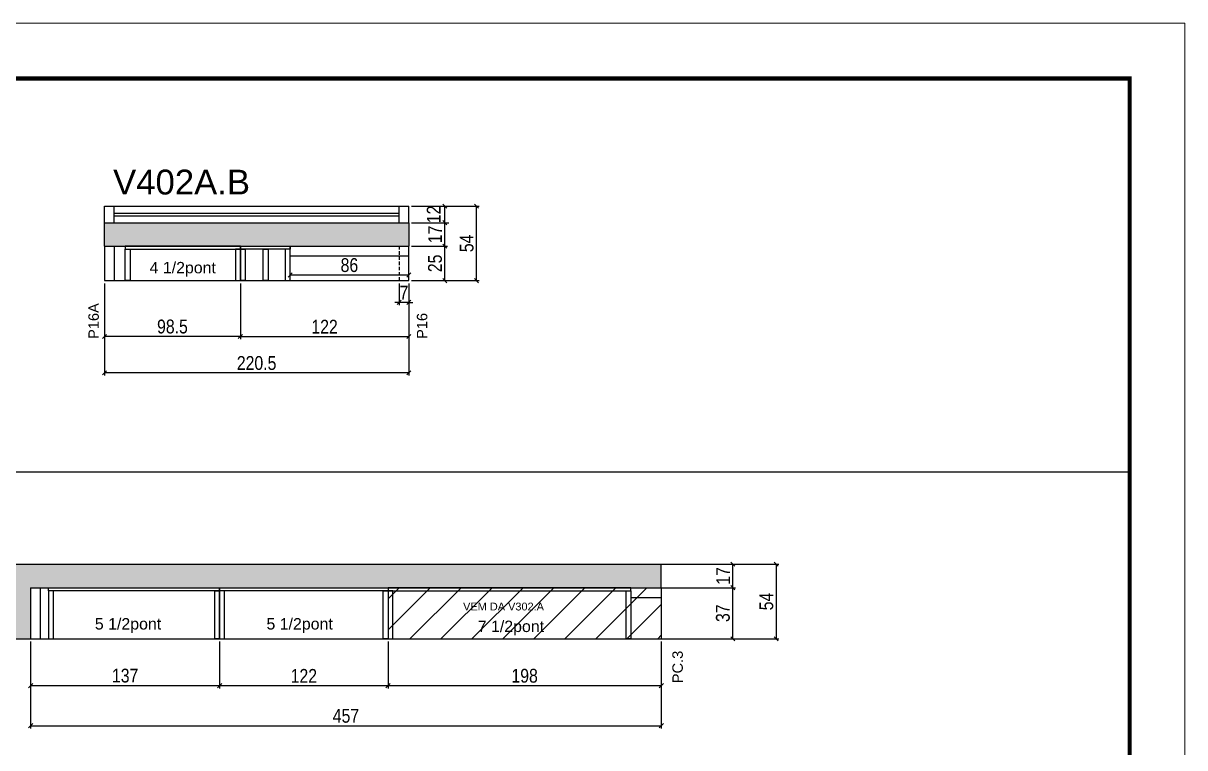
# Model space of a CAD drawing. Extents: x -3394 to 16474, y -5031 to 14397.
# Drawn here: x 9670 to 10512, y 12723 to 13248 of the extents above; entities that cross this region are included whole.
import ezdxf

# ---------------------------------------------------------------- set-up
doc = ezdxf.new("R2010")
doc.units = 0
doc.linetypes.add('DASHED', pattern=[0.75, 0.5, -0.25])
doc.linetypes.add('HIDDEN', pattern=[0.375, 0.25, -0.125])
doc.layers.get('0').update_dxf_attribs({"linetype": 'CONTINUOUS'})
doc.layers.get('Defpoints').update_dxf_attribs({"linetype": 'CONTINUOUS'})
for name, color, linetype in [('COTA', 241, 'CONTINUOUS'), ('NOMENCLATURA', 7, 'CONTINUOUS'), ('Painéis', 200, 'CONTINUOUS'), ('PONTALETE', 7, 'CONTINUOUS'), ('SARR_2.2x7', 40, 'CONTINUOUS'), ('SARR_3.5x7', 81, 'CONTINUOUS'), ('SARR_EDITAR', 141, 'CONTINUOUS')]:
    doc.layers.add(name, color=color, linetype=linetype)
for name, color, linetype, lineweight in [('Folhas', 255, 'CONTINUOUS', 9), ('REAPROVEITAMENTO', 251, 'CONTINUOUS', 9), ('SARRAFO DE PRESSAO', 251, 'DASHED', 9)]:
    doc.layers.add(name, color=color, linetype=linetype, lineweight=lineweight)
doc.styles.add('ARIAL', font='arial.ttf')
doc.styles.add('COTA TECNICA', font='techl___.ttf', dxfattribs={"height": 10})
doc.dimstyles.new('PAINEL', dxfattribs={"dimtxt": 10, "dimasz": 3, "dimexe": 3, "dimexo": 3, "dimgap": 3, "dimtad": 1, "dimdec": 1, "dimzin": 12, "dimdsep": 46, "dimtxsty": 'COTA TECNICA', "dimblk1": 'OBLIQUE', "dimblk2": 'OBLIQUE', "dimsah": 1, "dimcen": 0.9, "dimclrd": 4, "dimclre": 4, "dimclrt": 240, "dimadec": 1, "dimazin": 3, "dimtfac": 1, "dimtdec": 1, "dimtmove": 0, "dimatfit": 3, "dimfxl": 1, "dimtolj": 1, "dimtzin": 12, "dimarcsym": 0})

# ---------------------------------------------------------------- blocks, each defined once
blk = doc.blocks.new('9999999999')
at = {"layer": 'Folhas'}
blk.add_lwpolyline([(98138.98, 34190.21), (99623.98, 34190.21), (99623.98, 35240.21), (98138.98, 35240.21)], close=True, dxfattribs=at)
at = {"layer": 'Folhas', "color": 30, "const_width": 3}
blk.add_lwpolyline([(98213.98, 34230.21), (99583.98, 34230.21), (99583.98, 35200.21), (98213.98, 35200.21)], close=True, dxfattribs=at)
blk = doc.blocks.new('_Oblique')
at = {"color": 0, "linetype": 'ByBlock', "lineweight": -2}
blk.add_line((-0.5, -0.5), (0.5, 0.5), dxfattribs=at)
blk = doc.blocks.new('*D163')
at = {"layer": 'COTA', "color": 4, "linetype": 'Continuous', "lineweight": -2, "transparency": 16777216}
for p, q in [((9729.33, 13059.46), (9729.33, 13019.03)), ((9827.83, 13059.46), (9827.83, 13019.03)), ((9827.83, 13021.03), (9729.33, 13021.03))]:
    blk.add_line(p, q, dxfattribs=at)
at = {"layer": 'Defpoints', "color": 0, "linetype": 'Continuous', "transparency": 16777216}
for p in [(9729.33, 13061.46), (9827.83, 13061.46), (9729.33, 13021.03)]:
    blk.add_point(p, dxfattribs=at)
at = {"layer": 'COTA', "color": 4, "linetype": 'Continuous', "lineweight": -2, "transparency": 16777216, "xscale": 3, "yscale": 3, "zscale": 3, "rotation": 180}
blk.add_blockref('_Oblique', (9729.33, 13021.03), dxfattribs=at)
at = {"layer": 'COTA', "color": 4, "linetype": 'Continuous', "lineweight": -2, "transparency": 16777216, "xscale": 3, "yscale": 3, "zscale": 3}
blk.add_blockref('_Oblique', (9827.83, 13021.03), dxfattribs=at)
at = {"layer": 'COTA', "color": 240, "linetype": 'Continuous', "transparency": 16777216, "insert": (9778.58, 13028.16), "char_height": 10, "attachment_point": 5, "style": 'COTA TECNICA'}
blk.add_mtext('\\A1;98.5', dxfattribs=at)
blk = doc.blocks.new('*D164')
at = {"layer": 'COTA', "color": 4, "linetype": 'Continuous', "lineweight": -2, "transparency": 16777216}
for p, q in [((9951.83, 13086.46), (9978, 13086.46)), ((9976, 13061.46), (9976, 13086.46)), ((9951.83, 13061.46), (9978, 13061.46))]:
    blk.add_line(p, q, dxfattribs=at)
at = {"layer": 'Defpoints', "color": 0, "linetype": 'Continuous', "transparency": 16777216}
for p in [(9949.83, 13086.46), (9976, 13086.46), (9949.83, 13061.46)]:
    blk.add_point(p, dxfattribs=at)
at = {"layer": 'COTA', "color": 4, "linetype": 'Continuous', "lineweight": -2, "transparency": 16777216, "xscale": 3, "yscale": 3, "zscale": 3}
for p, rotation in [((9976, 13086.46), 90), ((9976, 13061.46), 270)]:
    blk.add_blockref('_Oblique', p, dxfattribs=dict(at, rotation=rotation))
at = {"layer": 'COTA', "color": 240, "linetype": 'Continuous', "transparency": 16777216, "insert": (9968.89, 13073.96), "char_height": 10, "attachment_point": 5, "rotation": 90, "style": 'COTA TECNICA'}
blk.add_mtext('\\A1;25', dxfattribs=at)
blk = doc.blocks.new('*D165')
at = {"layer": 'COTA', "color": 4, "linetype": 'Continuous', "lineweight": -2, "transparency": 16777216}
for p, q in [((9863.83, 13063.46), (9863.83, 13067.53)), ((9949.83, 13065.53), (9863.83, 13065.53)), ((9949.83, 13063.46), (9949.83, 13067.53))]:
    blk.add_line(p, q, dxfattribs=at)
at = {"layer": 'Defpoints', "color": 0, "linetype": 'Continuous', "transparency": 16777216}
for p in [(9863.83, 13065.53), (9863.83, 13061.46), (9949.83, 13061.46)]:
    blk.add_point(p, dxfattribs=at)
at = {"layer": 'COTA', "color": 4, "linetype": 'Continuous', "lineweight": -2, "transparency": 16777216, "xscale": 3, "yscale": 3, "zscale": 3, "rotation": 180}
blk.add_blockref('_Oblique', (9863.83, 13065.53), dxfattribs=at)
at = {"layer": 'COTA', "color": 4, "linetype": 'Continuous', "lineweight": -2, "transparency": 16777216, "xscale": 3, "yscale": 3, "zscale": 3}
blk.add_blockref('_Oblique', (9949.83, 13065.53), dxfattribs=at)
at = {"layer": 'COTA', "color": 240, "linetype": 'Continuous', "transparency": 16777216, "insert": (9906.83, 13072.65), "char_height": 10, "attachment_point": 5, "style": 'COTA TECNICA'}
blk.add_mtext('\\A1;86', dxfattribs=at)
blk = doc.blocks.new('*D166')
at = {"layer": 'COTA', "color": 4, "linetype": 'Continuous', "lineweight": -2, "transparency": 16777216}
for p, q in [((9951.83, 13103.46), (9978, 13103.46)), ((9976, 13086.46), (9976, 13103.46)), ((9951.83, 13086.46), (9978, 13086.46))]:
    blk.add_line(p, q, dxfattribs=at)
at = {"layer": 'Defpoints', "color": 0, "linetype": 'Continuous', "transparency": 16777216}
for p in [(9949.83, 13103.46), (9976, 13103.46), (9949.83, 13086.46)]:
    blk.add_point(p, dxfattribs=at)
at = {"layer": 'COTA', "color": 4, "linetype": 'Continuous', "lineweight": -2, "transparency": 16777216, "xscale": 3, "yscale": 3, "zscale": 3}
for p, rotation in [((9976, 13103.46), 90), ((9976, 13086.46), 270)]:
    blk.add_blockref('_Oblique', p, dxfattribs=dict(at, rotation=rotation))
at = {"layer": 'COTA', "color": 240, "linetype": 'Continuous', "transparency": 16777216, "insert": (9968.92, 13094.96), "char_height": 10, "attachment_point": 5, "rotation": 90, "style": 'COTA TECNICA'}
blk.add_mtext('\\A1;17', dxfattribs=at)
blk = doc.blocks.new('*D167')
at = {"layer": 'COTA', "color": 4, "linetype": 'Continuous', "lineweight": -2, "transparency": 16777216}
for p, q in [((9951.83, 13115.46), (10000.92, 13115.46)), ((9998.92, 13061.46), (9998.92, 13115.46)), ((9951.83, 13061.46), (10000.92, 13061.46))]:
    blk.add_line(p, q, dxfattribs=at)
at = {"layer": 'Defpoints', "color": 0, "linetype": 'Continuous', "transparency": 16777216}
for p in [(9949.83, 13115.46), (9998.92, 13115.46), (9949.83, 13061.46)]:
    blk.add_point(p, dxfattribs=at)
at = {"layer": 'COTA', "color": 4, "linetype": 'Continuous', "lineweight": -2, "transparency": 16777216, "xscale": 3, "yscale": 3, "zscale": 3}
for p, rotation in [((9998.92, 13115.46), 90), ((9998.92, 13061.46), 270)]:
    blk.add_blockref('_Oblique', p, dxfattribs=dict(at, rotation=rotation))
at = {"layer": 'COTA', "color": 240, "linetype": 'Continuous', "transparency": 16777216, "insert": (9991.81, 13088.46), "char_height": 10, "attachment_point": 5, "rotation": 90, "style": 'COTA TECNICA'}
blk.add_mtext('\\A1;54', dxfattribs=at)
blk = doc.blocks.new('*D169')
at = {"layer": 'COTA', "color": 4, "linetype": 'Continuous', "lineweight": -2, "transparency": 16777216}
for p, q in [((9827.83, 13057.46), (9827.83, 13019.03)), ((9949.83, 13057.46), (9949.83, 13019.03)), ((9827.83, 13021.03), (9949.83, 13021.03))]:
    blk.add_line(p, q, dxfattribs=at)
at = {"layer": 'Defpoints', "color": 0, "linetype": 'Continuous', "transparency": 16777216}
for p in [(9827.83, 13059.46), (9949.83, 13059.46), (9949.83, 13021.03)]:
    blk.add_point(p, dxfattribs=at)
at = {"layer": 'COTA', "color": 4, "linetype": 'Continuous', "lineweight": -2, "transparency": 16777216, "xscale": 3, "yscale": 3, "zscale": 3, "rotation": 180}
blk.add_blockref('_Oblique', (9827.83, 13021.03), dxfattribs=at)
at = {"layer": 'COTA', "color": 4, "linetype": 'Continuous', "lineweight": -2, "transparency": 16777216, "xscale": 3, "yscale": 3, "zscale": 3}
blk.add_blockref('_Oblique', (9949.83, 13021.03), dxfattribs=at)
at = {"layer": 'COTA', "color": 240, "linetype": 'Continuous', "transparency": 16777216, "insert": (9888.83, 13028.08), "char_height": 10, "attachment_point": 5, "style": 'COTA TECNICA'}
blk.add_mtext('\\A1;122', dxfattribs=at)
blk = doc.blocks.new('*D171')
at = {"layer": 'COTA', "color": 4, "linetype": 'Continuous', "lineweight": -2, "transparency": 16777216}
for p, q in [((9729.33, 13059.46), (9729.33, 12992.61)), ((9949.83, 13059.46), (9949.83, 12992.61)), ((9949.83, 12994.61), (9729.33, 12994.61))]:
    blk.add_line(p, q, dxfattribs=at)
at = {"layer": 'Defpoints', "color": 0, "linetype": 'Continuous', "transparency": 16777216}
for p in [(9729.33, 13061.46), (9949.83, 13061.46), (9729.33, 12994.61)]:
    blk.add_point(p, dxfattribs=at)
at = {"layer": 'COTA', "color": 4, "linetype": 'Continuous', "lineweight": -2, "transparency": 16777216, "xscale": 3, "yscale": 3, "zscale": 3, "rotation": 180}
blk.add_blockref('_Oblique', (9729.33, 12994.61), dxfattribs=at)
at = {"layer": 'COTA', "color": 4, "linetype": 'Continuous', "lineweight": -2, "transparency": 16777216, "xscale": 3, "yscale": 3, "zscale": 3}
blk.add_blockref('_Oblique', (9949.83, 12994.61), dxfattribs=at)
at = {"layer": 'COTA', "color": 240, "linetype": 'Continuous', "transparency": 16777216, "insert": (9839.58, 13001.72), "char_height": 10, "attachment_point": 5, "style": 'COTA TECNICA'}
blk.add_mtext('\\A1;220.5', dxfattribs=at)
blk = doc.blocks.new('*D173')
at = {"layer": 'COTA', "color": 4, "linetype": 'ByBlock', "lineweight": -2, "transparency": 16777216}
for p, q in [((9952.83, 13115.46), (9979, 13115.46)), ((9976, 13103.46), (9976, 13115.46)), ((9952.83, 13103.46), (9979, 13103.46))]:
    blk.add_line(p, q, dxfattribs=at)
at = {"layer": 'Defpoints', "color": 0, "linetype": 'ByBlock', "transparency": 16777216}
for p in [(9949.83, 13115.46), (9976, 13115.46), (9949.83, 13103.46)]:
    blk.add_point(p, dxfattribs=at)
at = {"layer": 'COTA', "color": 4, "linetype": 'ByBlock', "lineweight": -2, "transparency": 16777216, "xscale": 3, "yscale": 3, "zscale": 3}
for p, rotation in [((9976, 13115.46), 90), ((9976, 13103.46), 270)]:
    blk.add_blockref('_Oblique', p, dxfattribs=dict(at, rotation=rotation))
at = {"layer": 'COTA', "color": 240, "linetype": 'ByBlock', "transparency": 16777216, "insert": (9967.94, 13109.46), "char_height": 10, "attachment_point": 5, "rotation": 90, "style": 'COTA TECNICA'}
blk.add_mtext('\\A1;12', dxfattribs=at)
blk = doc.blocks.new('*D174')
at = {"layer": 'COTA', "color": 4, "linetype": 'Continuous', "lineweight": -2, "transparency": 16777216}
for p, q in [((9942.83, 13059.46), (9942.83, 13043.69)), ((9949.83, 13059.46), (9949.83, 13043.69)), ((9942.83, 13045.69), (9939.83, 13045.69)), ((9949.83, 13045.69), (9942.83, 13045.69)), ((9949.83, 13045.69), (9952.83, 13045.69))]:
    blk.add_line(p, q, dxfattribs=at)
at = {"layer": 'Defpoints', "color": 0, "linetype": 'Continuous', "transparency": 16777216}
for p in [(9942.83, 13061.46), (9949.83, 13061.46), (9942.83, 13045.69)]:
    blk.add_point(p, dxfattribs=at)
at = {"layer": 'COTA', "color": 4, "linetype": 'Continuous', "lineweight": -2, "transparency": 16777216, "xscale": 3, "yscale": 3, "zscale": 3}
blk.add_blockref('_Oblique', (9942.83, 13045.69), dxfattribs=at)
at = {"layer": 'COTA', "color": 4, "linetype": 'Continuous', "lineweight": -2, "transparency": 16777216, "xscale": 3, "yscale": 3, "zscale": 3, "rotation": 180}
blk.add_blockref('_Oblique', (9949.83, 13045.69), dxfattribs=at)
at = {"layer": 'COTA', "color": 240, "linetype": 'Continuous', "transparency": 16777216, "insert": (9946.33, 13052.76), "char_height": 10, "attachment_point": 5, "style": 'COTA TECNICA'}
blk.add_mtext('\\A1;7', dxfattribs=at)
blk = doc.blocks.new('*D179')
at = {"layer": 'COTA', "color": 4, "linetype": 'Continuous', "lineweight": -2, "transparency": 16777216}
for p, q in [((9934.8, 12799.96), (9934.8, 12765.99)), ((10132.83, 12799.96), (10132.83, 12765.99)), ((9934.8, 12767.99), (10132.83, 12767.99))]:
    blk.add_line(p, q, dxfattribs=at)
at = {"layer": 'Defpoints', "color": 0, "linetype": 'Continuous', "transparency": 16777216}
for p in [(9934.8, 12801.96), (10132.83, 12801.96), (10132.83, 12767.99)]:
    blk.add_point(p, dxfattribs=at)
at = {"layer": 'COTA', "color": 4, "linetype": 'Continuous', "lineweight": -2, "transparency": 16777216, "xscale": 3, "yscale": 3, "zscale": 3, "rotation": 180}
blk.add_blockref('_Oblique', (9934.8, 12767.99), dxfattribs=at)
at = {"layer": 'COTA', "color": 4, "linetype": 'Continuous', "lineweight": -2, "transparency": 16777216, "xscale": 3, "yscale": 3, "zscale": 3}
blk.add_blockref('_Oblique', (10132.83, 12767.99), dxfattribs=at)
at = {"layer": 'COTA', "color": 240, "linetype": 'Continuous', "transparency": 16777216, "insert": (10033.82, 12775.09), "char_height": 10, "attachment_point": 5, "style": 'COTA TECNICA'}
blk.add_mtext('\\A1;198', dxfattribs=at)
blk = doc.blocks.new('*D180')
at = {"layer": 'COTA', "color": 4, "linetype": 'Continuous', "lineweight": -2, "transparency": 16777216}
for p, q in [((9675.8, 12799.96), (9675.8, 12736.97)), ((10132.83, 12799.96), (10132.83, 12736.97)), ((9675.8, 12738.97), (10132.83, 12738.97))]:
    blk.add_line(p, q, dxfattribs=at)
at = {"layer": 'Defpoints', "color": 0, "linetype": 'Continuous', "transparency": 16777216}
for p in [(9675.8, 12801.96), (10132.83, 12801.96), (10132.83, 12738.97)]:
    blk.add_point(p, dxfattribs=at)
at = {"layer": 'COTA', "color": 4, "linetype": 'Continuous', "lineweight": -2, "transparency": 16777216, "xscale": 3, "yscale": 3, "zscale": 3, "rotation": 180}
blk.add_blockref('_Oblique', (9675.8, 12738.97), dxfattribs=at)
at = {"layer": 'COTA', "color": 4, "linetype": 'Continuous', "lineweight": -2, "transparency": 16777216, "xscale": 3, "yscale": 3, "zscale": 3}
blk.add_blockref('_Oblique', (10132.83, 12738.97), dxfattribs=at)
at = {"layer": 'COTA', "color": 240, "linetype": 'Continuous', "transparency": 16777216, "insert": (9904.32, 12746.08), "char_height": 10, "attachment_point": 5, "style": 'COTA TECNICA'}
blk.add_mtext('\\A1;457', dxfattribs=at)
blk = doc.blocks.new('*D181')
at = {"layer": 'COTA', "color": 4, "linetype": 'Continuous', "lineweight": -2, "transparency": 16777216}
for p, q in [((10131.23, 12838.96), (10186.73, 12838.96)), ((10184.73, 12801.96), (10184.73, 12838.96)), ((10131.23, 12801.96), (10186.73, 12801.96))]:
    blk.add_line(p, q, dxfattribs=at)
at = {"layer": 'Defpoints', "color": 0, "linetype": 'Continuous', "transparency": 16777216}
for p in [(10129.23, 12838.96), (10184.73, 12838.96), (10129.23, 12801.96)]:
    blk.add_point(p, dxfattribs=at)
at = {"layer": 'COTA', "color": 4, "linetype": 'Continuous', "lineweight": -2, "transparency": 16777216, "xscale": 3, "yscale": 3, "zscale": 3}
for p, rotation in [((10184.73, 12838.96), 90), ((10184.73, 12801.96), 270)]:
    blk.add_blockref('_Oblique', p, dxfattribs=dict(at, rotation=rotation))
at = {"layer": 'COTA', "color": 240, "linetype": 'Continuous', "transparency": 16777216, "insert": (10177.51, 12820.46), "char_height": 10, "attachment_point": 5, "rotation": 90, "style": 'COTA TECNICA'}
blk.add_mtext('\\A1;37', dxfattribs=at)
blk = doc.blocks.new('*D182')
at = {"layer": 'COTA', "color": 4, "linetype": 'Continuous', "lineweight": -2, "transparency": 16777216}
for p, q in [((10131.23, 12855.96), (10186.73, 12855.96)), ((10184.73, 12838.96), (10184.73, 12855.96)), ((10131.23, 12838.96), (10186.73, 12838.96))]:
    blk.add_line(p, q, dxfattribs=at)
at = {"layer": 'Defpoints', "color": 0, "linetype": 'Continuous', "transparency": 16777216}
for p in [(10129.23, 12855.96), (10184.73, 12855.96), (10129.23, 12838.96)]:
    blk.add_point(p, dxfattribs=at)
at = {"layer": 'COTA', "color": 4, "linetype": 'Continuous', "lineweight": -2, "transparency": 16777216, "xscale": 3, "yscale": 3, "zscale": 3}
for p, rotation in [((10184.73, 12855.96), 90), ((10184.73, 12838.96), 270)]:
    blk.add_blockref('_Oblique', p, dxfattribs=dict(at, rotation=rotation))
at = {"layer": 'COTA', "color": 240, "linetype": 'Continuous', "transparency": 16777216, "insert": (10177.65, 12847.46), "char_height": 10, "attachment_point": 5, "rotation": 90, "style": 'COTA TECNICA'}
blk.add_mtext('\\A1;17', dxfattribs=at)
blk = doc.blocks.new('*D184')
at = {"layer": 'COTA', "color": 4, "linetype": 'Continuous', "lineweight": -2, "transparency": 16777216}
for p, q in [((10134.83, 12855.96), (10218.14, 12855.96)), ((10216.14, 12855.96), (10216.14, 12801.96)), ((10134.83, 12801.96), (10218.14, 12801.96))]:
    blk.add_line(p, q, dxfattribs=at)
at = {"layer": 'Defpoints', "color": 0, "linetype": 'Continuous', "transparency": 16777216}
for p in [(10132.83, 12855.96), (10132.83, 12801.96), (10216.14, 12801.96)]:
    blk.add_point(p, dxfattribs=at)
at = {"layer": 'COTA', "color": 4, "linetype": 'Continuous', "lineweight": -2, "transparency": 16777216, "xscale": 3, "yscale": 3, "zscale": 3}
for p, rotation in [((10216.14, 12855.96), 90), ((10216.14, 12801.96), 270)]:
    blk.add_blockref('_Oblique', p, dxfattribs=dict(at, rotation=rotation))
at = {"layer": 'COTA', "color": 240, "linetype": 'Continuous', "transparency": 16777216, "insert": (10209.03, 12828.96), "char_height": 10, "attachment_point": 5, "rotation": 90, "style": 'COTA TECNICA'}
blk.add_mtext('\\A1;54', dxfattribs=at)
blk = doc.blocks.new('*D185')
at = {"layer": 'COTA', "color": 4, "linetype": 'Continuous', "lineweight": -2, "transparency": 16777216}
for p, q in [((9675.8, 12799.96), (9675.8, 12765.99)), ((9812.8, 12799.96), (9812.8, 12765.99)), ((9675.8, 12767.99), (9812.8, 12767.99))]:
    blk.add_line(p, q, dxfattribs=at)
at = {"layer": 'Defpoints', "color": 0, "linetype": 'Continuous', "transparency": 16777216}
for p in [(9675.8, 12801.96), (9812.8, 12801.96), (9812.8, 12767.99)]:
    blk.add_point(p, dxfattribs=at)
at = {"layer": 'COTA', "color": 4, "linetype": 'Continuous', "lineweight": -2, "transparency": 16777216, "xscale": 3, "yscale": 3, "zscale": 3, "rotation": 180}
blk.add_blockref('_Oblique', (9675.8, 12767.99), dxfattribs=at)
at = {"layer": 'COTA', "color": 4, "linetype": 'Continuous', "lineweight": -2, "transparency": 16777216, "xscale": 3, "yscale": 3, "zscale": 3}
blk.add_blockref('_Oblique', (9812.8, 12767.99), dxfattribs=at)
at = {"layer": 'COTA', "color": 240, "linetype": 'Continuous', "transparency": 16777216, "insert": (9744.3, 12775.21), "char_height": 10, "attachment_point": 5, "style": 'COTA TECNICA'}
blk.add_mtext('\\A1;137', dxfattribs=at)
blk = doc.blocks.new('*D186')
at = {"layer": 'COTA', "color": 4, "linetype": 'Continuous', "lineweight": -2, "transparency": 16777216}
for p, q in [((9812.8, 12799.96), (9812.8, 12765.99)), ((9934.8, 12799.96), (9934.8, 12765.99)), ((9812.8, 12767.99), (9934.8, 12767.99))]:
    blk.add_line(p, q, dxfattribs=at)
at = {"layer": 'Defpoints', "color": 0, "linetype": 'Continuous', "transparency": 16777216}
for p in [(9812.8, 12801.96), (9934.8, 12801.96), (9934.8, 12767.99)]:
    blk.add_point(p, dxfattribs=at)
at = {"layer": 'COTA', "color": 4, "linetype": 'Continuous', "lineweight": -2, "transparency": 16777216, "xscale": 3, "yscale": 3, "zscale": 3, "rotation": 180}
blk.add_blockref('_Oblique', (9812.8, 12767.99), dxfattribs=at)
at = {"layer": 'COTA', "color": 4, "linetype": 'Continuous', "lineweight": -2, "transparency": 16777216, "xscale": 3, "yscale": 3, "zscale": 3}
blk.add_blockref('_Oblique', (9934.8, 12767.99), dxfattribs=at)
at = {"layer": 'COTA', "color": 240, "linetype": 'Continuous', "transparency": 16777216, "insert": (9873.8, 12775.05), "char_height": 10, "attachment_point": 5, "style": 'COTA TECNICA'}
blk.add_mtext('\\A1;122', dxfattribs=at)

msp = doc.modelspace()

# ---------------------------------------------------------------- hatches: boundary and pattern name
at = {"layer": 'COTA', "linetype": 'Continuous'}
h = msp.add_hatch(dxfattribs=at)
h.set_pattern_fill('AR-CONC', color=256, scale=0.05)
h.set_pattern_definition([(50, (0, -25.5474), (9.1092334, -0.7969543), [0.9525, -10.4775]), (355, (0, -25.547), (-1.762171, 9.552842), [0.762, -8.382029]), (100.451445, (0.759, -25.614), (7.3470624, 8.7558876), [0.8095004, -8.904512]), (46.1842, (0, -23.007), (13.553952, -2.1021164), [1.42875, -15.71625]), (96.63556, (1.13, -23.183), (11.870207, 12.371306), [1.214251, -13.35678]), (351.18415, (0, -23.007), (11.870207, 12.371306), [1.142998, -12.572987]), (21, (1.27, -23.6424), (7.5807196, -5.11326), [0.9525, -10.4775]), (326, (1.27, -23.642), (3.0901014, 9.2093983), [0.762, -8.382]), (71.451445, (1.902, -24.0685), (10.670821, 4.0961384), [0.8095004, -8.904497]), (37.5, (0, -25.5474), (0.15443016, 4.22775194), [0, -8.2804, 0, -8.509, 0, -8.41375]), (7.5, (0, -25.5474), (3.3409831, 5.0090287), [0, -4.8514, 0, -8.0899, 0, -3.20675]), (327.5, (-2.832, -25.5474), (6.77952976, -0.2864372), [0, -3.175, 0, -9.906, 0, -13.1445]), (317.5, (-4.102, -25.5474), (7.406459, 1.2713246), [0, -4.1275, 0, -6.5786, 0, -9.3345])])
h.paths.add_polyline_path([(9729.33, 13103.46), (9729.33, 13086.46), (9820.33, 13086.46), (9949.83, 13086.46), (9949.83, 13103.46)])
h = msp.add_hatch(dxfattribs=at)
h.set_pattern_fill('AR-CONC', color=256, scale=0.05)
h.set_pattern_definition([(50, (1626, 863.525), (9.1092334, -0.7969543), [0.9525, -10.4775]), (355, (1626, 863.525), (-1.762171, 9.552842), [0.762, -8.382029]), (100.451445, (1626.759, 863.458), (7.3470624, 8.7558876), [0.8095004, -8.904512]), (46.1842, (1626, 866.065), (13.553952, -2.102116), [1.42875, -15.71625]), (96.63556, (1627.13, 865.89), (11.870207, 12.371306), [1.214251, -13.35678]), (351.18415, (1626, 866.065), (11.870207, 12.371306), [1.142998, -12.572987]), (21, (1627.27, 865.43), (7.5807196, -5.11326), [0.9525, -10.4775]), (326, (1627.27, 865.43), (3.0901014, 9.2093983), [0.762, -8.382]), (71.451445, (1627.902, 865.0036), (10.670821, 4.0961384), [0.8095004, -8.904497]), (37.5, (1626, 863.5247), (0.15443016, 4.22775194), [0, -8.2804, 0, -8.509, 0, -8.41375]), (7.5, (1626, 863.5247), (3.3409831, 5.0090287), [0, -4.8514, 0, -8.0899, 0, -3.20675]), (327.5, (1623.168, 863.5247), (6.77952976, -0.2864372), [0, -3.175, 0, -9.906, 0, -13.1445]), (317.5, (1621.898, 863.5247), (7.406459, 1.2713246), [0, -4.1275, 0, -6.5786, 0, -9.3345])])
h.paths.add_polyline_path([(9675.8, 12838.96), (10132.83, 12838.96), (10132.83, 12855.96), (9648.8, 12855.96), (9648.8, 12801.96), (9675.8, 12801.96)])
at = {"layer": 'REAPROVEITAMENTO', "linetype": 'Continuous'}
h = msp.add_hatch(dxfattribs=at)
h.set_pattern_fill('ANSI31', color=256, scale=5)
h.paths.add_polyline_path([(9934.8, 12838.96), (9934.8, 12801.96), (10132.83, 12801.96), (10132.83, 12838.96)])

# ---------------------------------------------------------------- linework, layer by layer
at = {"layer": 'COTA', "linetype": 'Continuous'}
for p, q in [((9102.21, 12922.93), (10472.21, 12922.93)), ((9648.8, 12855.96), (10132.83, 12855.96)), ((10132.83, 12838.96), (10132.83, 12855.96)), ((9812.8, 12801.96), (9812.8, 12838.96)), ((9648.8, 12801.96), (9675.8, 12801.96))]:
    msp.add_line(p, q, dxfattribs=at)
at = {"layer": 'COTA', "linetype": 'Continuous', "elevation": 0}
msp.add_lwpolyline([(9729.33, 13086.46), (9729.33, 13103.46), (9949.83, 13103.46), (9949.83, 13086.46)], dxfattribs=at)
at = {"layer": 'Painéis', "linetype": 'ByBlock'}
for p, q in [((9729.33, 13115.46), (9949.83, 13115.46)), ((9729.33, 13103.46), (9729.33, 13115.46)), ((9949.83, 13103.46), (9949.83, 13115.46)), ((9729.33, 13103.46), (9949.83, 13103.46))]:
    msp.add_line(p, q, dxfattribs=at)
at = {"layer": 'Painéis', "linetype": 'Continuous'}
for p, q in [((9729.33, 13086.46), (9820.33, 13086.46)), ((9729.33, 13086.46), (9729.33, 13061.46)), ((9820.33, 13086.46), (9949.83, 13086.46)), ((9827.83, 13086.46), (9827.83, 13061.46)), ((9949.83, 13061.46), (9949.83, 13086.46)), ((9729.33, 13061.46), (9949.83, 13061.46)), ((9675.8, 12838.96), (10132.83, 12838.96)), ((9675.8, 12838.96), (9675.8, 12801.96)), ((9812.8, 12838.96), (9812.8, 12801.96)), ((9934.8, 12838.96), (9934.8, 12801.96)), ((10132.83, 12838.96), (10132.83, 12801.96)), ((9675.8, 12801.96), (10132.83, 12801.96)), ((9934.8, 12801.96), (10132.83, 12801.96))]:
    msp.add_line(p, q, dxfattribs=at)
at = {"layer": 'SARR_2.2x7', "linetype": 'Continuous'}
for p, q in [((9736.33, 13103.46), (9736.33, 13115.46)), ((9942.83, 13103.46), (9942.83, 13115.46)), ((9863.83, 13084.26), (9863.83, 13086.46))]:
    msp.add_line(p, q, dxfattribs=at)
at = {"layer": 'SARR_2.2x7', "ltscale": 25}
for p, q in [((9736.33, 13086.46), (9736.33, 13061.46)), ((9863.83, 13079.46), (9949.83, 13079.46)), ((9682.8, 12838.96), (9682.8, 12801.96)), ((10110.83, 12831.96), (10132.83, 12831.96))]:
    msp.add_line(p, q, dxfattribs=at)
at = {"layer": 'SARR_2.2x7', "linetype": 'HIDDEN', "ltscale": 10}
msp.add_line((9942.83, 13086.46), (9942.83, 13061.46), dxfattribs=at)
at = {"layer": 'SARR_2.2x7', "ltscale": 25, "elevation": 0}
for points in [[(9744.33, 13084.26), (9827.83, 13084.26), (9827.83, 13086.46), (9744.33, 13086.46)], [(9863.83, 13084.26), (9827.83, 13084.26), (9827.83, 13086.46), (9863.83, 13086.46)], [(9812.72, 12836.76), (9688.8, 12836.76), (9688.8, 12838.96), (9812.72, 12838.96)]]:
    msp.add_lwpolyline(points, close=True, dxfattribs=at)
at = {"layer": 'SARR_2.2x7', "ltscale": 25}
for points in [[(9934.8, 12836.76), (9812.8, 12836.76), (9812.8, 12838.96), (9934.8, 12838.96)], [(9934.8, 12836.76), (10110.83, 12836.76), (10110.83, 12838.96), (9934.8, 12838.96)]]:
    msp.add_lwpolyline(points, close=True, dxfattribs=at)
at = {"layer": 'SARR_3.5x7'}
for p, q in [((9812.8, 12801.96), (9812.8, 12838.96)), ((9816.3, 12801.96), (9816.3, 12836.76))]:
    msp.add_line(p, q, dxfattribs=at)
at = {"layer": 'SARR_3.5x7', "elevation": 0}
for points in [[(9747.83, 13061.46), (9744.33, 13061.46), (9744.33, 13084.26), (9747.83, 13084.26)], [(9824.33, 13061.46), (9827.83, 13061.46), (9827.83, 13084.26), (9824.33, 13084.26)], [(9831.33, 13061.46), (9827.83, 13061.46), (9827.83, 13084.26), (9831.33, 13084.26)], [(9847.91, 13061.46), (9844.41, 13061.46), (9844.41, 13084.26), (9847.91, 13084.26)], [(9860.33, 13061.46), (9863.83, 13061.46), (9863.83, 13084.26), (9860.33, 13084.26)], [(9688.8, 12801.96), (9692.3, 12801.96), (9692.3, 12836.76), (9688.8, 12836.76)], [(9812.72, 12801.96), (9809.22, 12801.96), (9809.22, 12836.76), (9812.72, 12836.76)]]:
    msp.add_lwpolyline(points, close=True, dxfattribs=at)
at = {"layer": 'SARR_3.5x7'}
for points in [[(9934.8, 12801.96), (9931.3, 12801.96), (9931.3, 12836.76), (9934.8, 12836.76)], [(9934.8, 12801.96), (9938.3, 12801.96), (9938.3, 12836.76), (9934.8, 12836.76)], [(10110.83, 12801.96), (10107.33, 12801.96), (10107.33, 12836.76), (10110.83, 12836.76)]]:
    msp.add_lwpolyline(points, close=True, dxfattribs=at)
at = {"layer": 'SARR_EDITAR', "linetype": 'Continuous'}
for p, q in [((9736.33, 13110.46), (9942.83, 13110.46)), ((9736.33, 13108.46), (9942.83, 13108.46))]:
    msp.add_line(p, q, dxfattribs=at)

# ---------------------------------------------------------------- block references
at = {"layer": 'SARRAFO DE PRESSAO', "color": 6, "linetype": 'ByBlock'}
msp.add_blockref('9999999999', (-89111.77, -21992.23), dxfattribs=at)

# ---------------------------------------------------------------- texts
at = {"layer": 'NOMENCLATURA', "linetype": 'Continuous', "style": 'ARIAL'}
for s, height, p in [('V402A.B', 18, (9735.57, 13123.88)), ('VEM DA V302.A', 5.6753, (9989.22, 12822.47))]:
    msp.add_text(s, height=height, dxfattribs=at).set_placement(p)
for s, p in [('P16A', (9725.22, 13019.24)), ('P16', (9963.27, 13019.24)), ('PC.3', (10148.46, 12769.77))]:
    msp.add_text(s, height=7.567, rotation=90, dxfattribs=at).set_placement(p)
at = {"layer": 'PONTALETE', "linetype": 'Continuous', "style": 'ARIAL'}
for s, p in [('4 1/2pont', (9762.02, 13066.77)), ('5 1/2pont', (9722.36, 12808.66)), ('5 1/2pont', (9846.72, 12808.66)), ('7 1/2pont', (9999.84, 12806.84))]:
    msp.add_text(s, height=8.25, dxfattribs=at).set_placement(p)

# ---------------------------------------------------------------- dimensions: what is measured, and where the dimension line sits
at = {"layer": 'COTA', "linetype": 'ByBlock'}
dim = msp.add_linear_dim(base=(9976, 13115.46), p1=(9949.83, 13103.46), p2=(9949.83, 13115.46), angle=90, dimstyle='PAINEL', dxfattribs=at)
dim.commit()
dim.dimension.update_dxf_attribs({"geometry": '*D173', "text_midpoint": (9976, 13109.46), "dimtype": 160})
at = {"layer": 'COTA', "linetype": 'Continuous'}
for base, p1, p2, angle, picture, middle in [((9998.92, 13115.46), (9949.83, 13061.46), (9949.83, 13115.46), 90, '*D167', (9991.81, 13088.46)), ((9976, 13103.46), (9949.83, 13086.46), (9949.83, 13103.46), 90, '*D166', (9968.92, 13094.96)), ((9976, 13086.46), (9949.83, 13061.46), (9949.83, 13086.46), 90, '*D164', (9968.89, 13073.96)), ((9863.83, 13065.53), (9949.83, 13061.46), (9863.83, 13061.46), 180, '*D165', (9906.83, 13072.65)), ((10184.73, 12855.96), (10129.23, 12838.96), (10129.23, 12855.96), 90, '*D182', (10177.65, 12847.46)), ((10216.14, 12801.96), (10132.83, 12855.96), (10132.83, 12801.96), 90, '*D184', (10209.03, 12828.96)), ((10184.73, 12838.96), (10129.23, 12801.96), (10129.23, 12838.96), 90, '*D181', (10177.51, 12820.46))]:
    dim = msp.add_linear_dim(base=base, p1=p1, p2=p2, angle=angle, dimstyle='PAINEL', override={"dimexe": 2, "dimexo": 2, "dimgap": 2, "dimadec": 8, "dimtix": 1, "dimatfit": 2, "dimldrblk": 'Oblique'}, dxfattribs=at)
    dim.commit()
    dim.dimension.update_dxf_attribs({"geometry": picture, "text_midpoint": middle})
for base, p1, p2, override, picture, middle in [((9729.33, 13021.03), (9827.83, 13061.46), (9729.33, 13061.46), {"dimexe": 2, "dimexo": 2, "dimgap": 2, "dimadec": 8, "dimtix": 1, "dimatfit": 2, "dimldrblk": 'Oblique'}, '*D163', (9778.58, 13028.16)), ((9729.33, 12994.61), (9949.83, 13061.46), (9729.33, 13061.46), {"dimexe": 2, "dimexo": 2, "dimgap": 2, "dimadec": 8, "dimtix": 1, "dimatfit": 2, "dimldrblk": 'Oblique'}, '*D171', (9839.58, 13001.72)), ((9949.83, 13021.03), (9827.83, 13059.46), (9949.83, 13059.46), {"dimexe": 2, "dimexo": 2, "dimgap": 2, "dimadec": 8, "dimtix": 1, "dimatfit": 2, "dimldrblk": 'Oblique'}, '*D169', (9888.83, 13028.08)), ((9942.83, 13045.69), (9949.83, 13061.46), (9942.83, 13061.46), {"dimexe": 2, "dimexo": 2, "dimgap": 2, "dimadec": 8, "dimtix": 1, "dimatfit": 2, "dimldrblk": 'Oblique'}, '*D174', (9946.33, 13052.76)), ((10132.83, 12738.97), (9675.8, 12801.96), (10132.83, 12801.96), {"dimexe": 2, "dimexo": 2, "dimgap": 2, "dimadec": 8, "dimtix": 1, "dimatfit": 2, "dimldrblk": 'Oblique'}, '*D180', (9904.32, 12746.08)), ((9812.8, 12767.99), (9675.8, 12801.96), (9812.8, 12801.96), {"dimexe": 2, "dimexo": 2, "dimgap": 2, "dimadec": 8, "dimtix": 1, "dimatfit": 2, "dimldrblk": 'Oblique'}, '*D185', (9744.3, 12775.21)), ((9934.8, 12767.99), (9812.8, 12801.96), (9934.8, 12801.96), {"dimexe": 2, "dimexo": 2, "dimgap": 2, "dimadec": 8, "dimtix": 1, "dimtmove": 1, "dimatfit": 2, "dimldrblk": 'Oblique'}, '*D186', (9873.8, 12775.05)), ((10132.83, 12767.99), (9934.8, 12801.96), (10132.83, 12801.96), {"dimexe": 2, "dimexo": 2, "dimgap": 2, "dimadec": 8, "dimtix": 1, "dimatfit": 2, "dimldrblk": 'Oblique'}, '*D179', (10033.82, 12775.09))]:
    dim = msp.add_linear_dim(base=base, p1=p1, p2=p2, dimstyle='PAINEL', override=override, dxfattribs=at)
    dim.commit()
    dim.dimension.update_dxf_attribs({"geometry": picture, "text_midpoint": middle})

doc.saveas('drawing.dxf')
